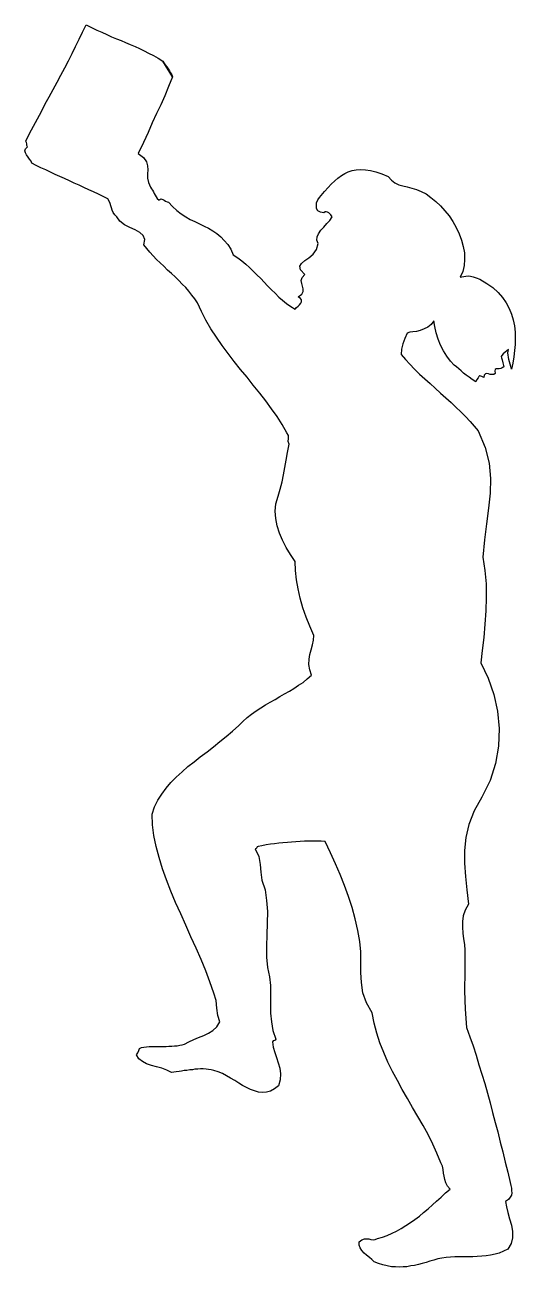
# Model space of a CAD drawing. Extents: x 145.12 to 145.88, y 49.65 to 51.57.
import ezdxf

# ---------------------------------------------------------------- set-up
doc = ezdxf.new("R2010")
doc.units = 0
doc.layers.get('0').update_dxf_attribs({"linetype": 'CONTINUOUS'})

msp = doc.modelspace()

# ---------------------------------------------------------------- linework, layer by layer
at = {"linetype": 'CONTINUOUS'}
msp.add_lwpolyline([(145.3357, 51.5165), (145.3373, 51.5139), (145.3392, 51.5108), (145.3415, 51.5077), (145.3438, 51.5047), (145.3457, 51.5016), (145.3476, 51.4985), (145.3495, 51.4954), (145.3507, 51.4924), (145.3445, 51.4774), (145.3384, 51.4629), (145.3323, 51.449), (145.3258, 51.4353), (145.3192, 51.4207), (145.3127, 51.4061), (145.3054, 51.3904), (145.2974, 51.3731), (145.3054, 51.367), (145.31, 51.3605), (145.312, 51.3543), (145.3123, 51.3482), (145.312, 51.3417), (145.312, 51.3352), (145.3131, 51.3283), (145.3166, 51.321), (145.3181, 51.3187), (145.3196, 51.3164), (145.3208, 51.3137), (145.3219, 51.3114), (145.3235, 51.3087), (145.325, 51.306), (145.3269, 51.3033), (145.3296, 51.3007), (145.3307, 51.3022), (145.3323, 51.3029), (145.3338, 51.3026), (145.3357, 51.3018), (145.3377, 51.3007), (145.3399, 51.2995), (145.3423, 51.2983), (145.3445, 51.298), (145.3507, 51.2911), (145.3572, 51.2849), (145.3641, 51.2796), (145.371, 51.2753), (145.3779, 51.2711), (145.3852, 51.2677), (145.3921, 51.2642), (145.3994, 51.2608), (145.4063, 51.2573), (145.4128, 51.2535), (145.4193, 51.2493), (145.4255, 51.2443), (145.4308, 51.2385), (145.4362, 51.2324), (145.4408, 51.2247), (145.4446, 51.2159), (145.4515, 51.2117), (145.458, 51.2067), (145.4642, 51.2017), (145.4699, 51.1963), (145.4757, 51.191), (145.4814, 51.1852), (145.4872, 51.1795), (145.4926, 51.1737), (145.4979, 51.168), (145.5037, 51.1618), (145.5094, 51.1565), (145.5152, 51.1507), (145.5209, 51.1457), (145.5271, 51.1408), (145.5336, 51.1361), (145.5405, 51.1319), (145.5424, 51.1342), (145.5451, 51.1365), (145.5474, 51.1388), (145.5493, 51.1411), (145.5504, 51.1434), (145.5504, 51.1461), (145.5489, 51.1484), (145.5451, 51.1511), (145.5508, 51.1553), (145.5531, 51.1591), (145.5531, 51.1634), (145.552, 51.1676), (145.5508, 51.1718), (145.5501, 51.1764), (145.5512, 51.181), (145.5554, 51.1856), (145.5489, 51.1929), (145.5478, 51.1983), (145.5504, 51.2029), (145.5554, 51.2071), (145.5619, 51.2117), (145.5685, 51.2174), (145.5738, 51.2243), (145.5761, 51.2339), (145.5742, 51.2389), (145.5746, 51.2439), (145.5769, 51.2489), (145.5804, 51.2543), (145.585, 51.2592), (145.5896, 51.2646), (145.5942, 51.2696), (145.598, 51.275), (145.5969, 51.2765), (145.5957, 51.278), (145.5942, 51.2799), (145.5926, 51.2811), (145.5907, 51.2822), (145.5888, 51.2826), (145.5869, 51.2826), (145.585, 51.2815), (145.5796, 51.2822), (145.5758, 51.2845), (145.5738, 51.288), (145.5735, 51.2922), (145.5738, 51.2968), (145.5758, 51.3014), (145.5781, 51.3053), (145.5808, 51.3083), (145.5861, 51.3144), (145.5915, 51.3206), (145.5965, 51.326), (145.6018, 51.3309), (145.6068, 51.3352), (145.6122, 51.339), (145.6176, 51.3424), (145.6229, 51.3451), (145.6291, 51.347), (145.6352, 51.3482), (145.6421, 51.3486), (145.6494, 51.3482), (145.6571, 51.3467), (145.6655, 51.3448), (145.6747, 51.3417), (145.6847, 51.3375), (145.6896, 51.3317), (145.695, 51.3279), (145.7011, 51.3248), (145.7073, 51.3233), (145.7142, 51.3214), (145.7211, 51.3198), (145.7284, 51.3175), (145.7357, 51.3144), (145.7433, 51.3106), (145.751, 51.3053), (145.7583, 51.2991), (145.7656, 51.2922), (145.7725, 51.2845), (145.779, 51.2765), (145.7848, 51.2677), (145.7901, 51.2585), (145.7947, 51.2485), (145.7982, 51.2389), (145.8009, 51.2289), (145.8028, 51.219), (145.8031, 51.209), (145.8024, 51.1994), (145.8001, 51.1902), (145.7963, 51.1814), (145.7989, 51.1818), (145.802, 51.1825), (145.8051, 51.1829), (145.8085, 51.1833), (145.8124, 51.1829), (145.8166, 51.1822), (145.8212, 51.1806), (145.8265, 51.1783), (145.8373, 51.1718), (145.8469, 51.1653), (145.8549, 51.1576), (145.8618, 51.1499), (145.8676, 51.1419), (145.8722, 51.1331), (145.8756, 51.1243), (145.8783, 51.1151), (145.8802, 51.1058), (145.8814, 51.0963), (145.8814, 51.0867), (145.8814, 51.0771), (145.8806, 51.0675), (145.8795, 51.0579), (145.8779, 51.0483), (145.876, 51.0388), (145.8745, 51.043), (145.8718, 51.0537), (145.8699, 51.0641), (145.871, 51.0694), (145.866, 51.0652), (145.8626, 51.0625), (145.8607, 51.0602), (145.8599, 51.0583), (145.8603, 51.0564), (145.8611, 51.0533), (145.8622, 51.0487), (145.8637, 51.0422), (145.8614, 51.0407), (145.8591, 51.0399), (145.8564, 51.0395), (145.8542, 51.0395), (145.8518, 51.0395), (145.8507, 51.0384), (145.8499, 51.0361), (145.8507, 51.0322), (145.8484, 51.0307), (145.8457, 51.0303), (145.8427, 51.0307), (145.84, 51.0315), (145.8373, 51.0318), (145.8354, 51.0315), (145.8334, 51.0295), (145.8327, 51.0257), (145.83, 51.0272), (145.8285, 51.028), (145.8269, 51.0284), (145.8262, 51.0284), (145.825, 51.0272), (145.8239, 51.0253), (145.8223, 51.0226), (145.8204, 51.0192), (145.815, 51.0226), (145.8101, 51.0261), (145.8055, 51.0295), (145.8016, 51.0326), (145.7978, 51.0361), (145.7943, 51.0391), (145.7905, 51.0422), (145.787, 51.0449), (145.7813, 51.051), (145.7755, 51.0587), (145.7706, 51.0671), (145.766, 51.0759), (145.7621, 51.0855), (145.7591, 51.0951), (145.7568, 51.1047), (145.7556, 51.1139), (145.7514, 51.1082), (145.746, 51.1039), (145.7403, 51.1012), (145.7345, 51.0989), (145.7284, 51.0974), (145.723, 51.0966), (145.718, 51.0959), (145.7142, 51.0947), (145.7104, 51.0863), (145.7073, 51.0779), (145.7054, 51.0698), (145.705, 51.0614), (145.7115, 51.0537), (145.7184, 51.0464), (145.7257, 51.0388), (145.7334, 51.0311), (145.7414, 51.0238), (145.7495, 51.0165), (145.7575, 51.0092), (145.7656, 51.0016), (145.774, 50.9943), (145.7821, 50.987), (145.7897, 50.9797), (145.7974, 50.9724), (145.8047, 50.9651), (145.8116, 50.9578), (145.8181, 50.9502), (145.8239, 50.9429), (145.835, 50.9172), (145.8411, 50.893), (145.8434, 50.8693), (145.8427, 50.8463), (145.8403, 50.8229), (145.8369, 50.7987), (145.8338, 50.7738), (145.8315, 50.7469), (145.8346, 50.7262), (145.8365, 50.7055), (145.8365, 50.6844), (145.8361, 50.6637), (145.8346, 50.643), (145.8327, 50.6223), (145.8304, 50.6024), (145.8281, 50.5832), (145.8396, 50.5594), (145.8484, 50.5341), (145.8542, 50.508), (145.8568, 50.4812), (145.8557, 50.454), (145.8511, 50.4271), (145.8427, 50.4007), (145.83, 50.375), (145.8177, 50.3535), (145.8097, 50.3324), (145.8051, 50.3121), (145.8028, 50.2922), (145.8031, 50.2722), (145.8043, 50.2515), (145.8066, 50.2308), (145.8089, 50.2089), (145.8039, 50.1997), (145.8009, 50.1909), (145.7997, 50.1817), (145.7997, 50.1729), (145.8005, 50.1637), (145.8016, 50.1549), (145.8028, 50.1461), (145.8035, 50.1376), (145.8035, 50.1043), (145.8031, 50.0743), (145.8039, 50.046), (145.8062, 50.0172), (145.8112, 50.003), (145.8162, 49.9888), (145.8208, 49.9743), (145.8254, 49.9597), (145.83, 49.9451), (145.8342, 49.9306), (145.8384, 49.9156), (145.8427, 49.9007), (145.8465, 49.8857), (145.8507, 49.8703), (145.8545, 49.8554), (145.8584, 49.8397), (145.8622, 49.8243), (145.866, 49.8086), (145.8699, 49.7929), (145.8737, 49.7768), (145.8745, 49.7722), (145.8756, 49.768), (145.876, 49.7641), (145.8764, 49.7607), (145.8756, 49.7572), (145.8737, 49.7542), (145.871, 49.7507), (145.8664, 49.7476), (145.868, 49.7392), (145.8703, 49.7304), (145.8729, 49.7208), (145.8756, 49.7108), (145.8772, 49.7009), (145.8772, 49.6913), (145.8752, 49.6821), (145.8699, 49.6733), (145.8634, 49.6702), (145.8568, 49.6675), (145.8503, 49.6656), (145.8434, 49.6644), (145.8365, 49.6633), (145.8296, 49.6625), (145.8227, 49.6621), (145.8158, 49.6617), (145.8089, 49.6617), (145.8016, 49.6617), (145.7947, 49.6617), (145.7878, 49.6614), (145.7813, 49.661), (145.7744, 49.6606), (145.7679, 49.6595), (145.7614, 49.6583), (145.7552, 49.6564), (145.7491, 49.6548), (145.7433, 49.6529), (145.7372, 49.6514), (145.7315, 49.6499), (145.7257, 49.6483), (145.7199, 49.6476), (145.7138, 49.6464), (145.7081, 49.646), (145.7019, 49.6456), (145.6958, 49.646), (145.6896, 49.6464), (145.6831, 49.6476), (145.6766, 49.6491), (145.6697, 49.6514), (145.6628, 49.6541), (145.6594, 49.6575), (145.6555, 49.6606), (145.6513, 49.6641), (145.6475, 49.6675), (145.644, 49.6713), (145.6413, 49.6756), (145.6398, 49.6798), (145.6398, 49.6848), (145.644, 49.6882), (145.6478, 49.6897), (145.6513, 49.6897), (145.6548, 49.6894), (145.6578, 49.6886), (145.6613, 49.6882), (145.6647, 49.6886), (145.6682, 49.6901), (145.6758, 49.6924), (145.6831, 49.6947), (145.6908, 49.6982), (145.6977, 49.7016), (145.705, 49.7055), (145.7119, 49.7101), (145.7192, 49.7147), (145.7261, 49.7197), (145.733, 49.725), (145.7395, 49.7304), (145.7464, 49.7361), (145.7533, 49.7423), (145.7598, 49.748), (145.7667, 49.7542), (145.7736, 49.7607), (145.7805, 49.7668), (145.7767, 49.7714), (145.774, 49.7764), (145.7725, 49.7814), (145.7713, 49.7868), (145.7706, 49.7917), (145.7698, 49.7971), (145.7686, 49.8021), (145.7663, 49.8075), (145.7602, 49.8224), (145.7537, 49.8366), (145.7464, 49.8512), (145.7387, 49.8654), (145.7307, 49.8792), (145.7226, 49.8934), (145.7146, 49.9072), (145.7065, 49.921), (145.6989, 49.9352), (145.6912, 49.9493), (145.6843, 49.9639), (145.6778, 49.9785), (145.672, 49.9934), (145.667, 50.0084), (145.6632, 50.0241), (145.6601, 50.0402), (145.6509, 50.0556), (145.6456, 50.0713), (145.6432, 50.087), (145.6425, 50.1027), (145.6425, 50.1185), (145.6421, 50.1349), (145.6409, 50.151), (145.6375, 50.1679), (145.6337, 50.1859), (145.6287, 50.2036), (145.6233, 50.2208), (145.6172, 50.2377), (145.6103, 50.2546), (145.603, 50.2715), (145.5953, 50.2883), (145.5873, 50.306), (145.5811, 50.3063), (145.5746, 50.3063), (145.5681, 50.3063), (145.5616, 50.3063), (145.5551, 50.3063), (145.5485, 50.306), (145.5416, 50.3056), (145.5351, 50.3052), (145.5286, 50.3044), (145.5217, 50.304), (145.5152, 50.3033), (145.5086, 50.3025), (145.5021, 50.3018), (145.4956, 50.3006), (145.4891, 50.2994), (145.483, 50.2983), (145.4818, 50.2975), (145.4811, 50.2964), (145.4799, 50.2952), (145.4788, 50.2945), (145.4841, 50.2826), (145.4864, 50.2703), (145.4876, 50.2584), (145.4891, 50.2461), (145.4941, 50.2312), (145.4964, 50.2147), (145.4976, 50.1974), (145.4972, 50.1794), (145.4968, 50.1614), (145.496, 50.1438), (145.4964, 50.1265), (145.4979, 50.1104), (145.5006, 50.0962), (145.5021, 50.0824), (145.5025, 50.0682), (145.5025, 50.054), (145.5025, 50.0399), (145.5037, 50.026), (145.506, 50.0126), (145.5106, 49.9992), (145.5094, 49.998), (145.5083, 49.9973), (145.5067, 49.9965), (145.5056, 49.9954), (145.5067, 49.9869), (145.509, 49.9789), (145.5117, 49.9708), (145.5144, 49.9628), (145.5167, 49.9543), (145.5179, 49.9455), (145.5175, 49.9363), (145.5148, 49.9267), (145.5086, 49.9221), (145.5025, 49.9187), (145.496, 49.9171), (145.4899, 49.9168), (145.4837, 49.9171), (145.4776, 49.919), (145.4715, 49.9214), (145.4653, 49.9244), (145.4592, 49.9275), (145.4531, 49.9313), (145.4469, 49.9352), (145.4404, 49.939), (145.4343, 49.9424), (145.4278, 49.9459), (145.4212, 49.9486), (145.4147, 49.9505), (145.4105, 49.9516), (145.4063, 49.9524), (145.4025, 49.9528), (145.3982, 49.9532), (145.394, 49.9532), (145.3898, 49.9528), (145.3852, 49.9528), (145.3814, 49.952), (145.3771, 49.9516), (145.3729, 49.9509), (145.3687, 49.9505), (145.3645, 49.9497), (145.3607, 49.949), (145.3564, 49.9486), (145.3526, 49.9482), (145.3488, 49.9478), (145.3419, 49.9513), (145.3338, 49.9543), (145.3258, 49.9566), (145.3181, 49.9586), (145.3104, 49.9612), (145.3039, 49.9647), (145.2985, 49.9689), (145.2947, 49.975), (145.2966, 49.9781), (145.2981, 49.9816), (145.2993, 49.9846), (145.3024, 49.9862), (145.3062, 49.9869), (145.3104, 49.9873), (145.3146, 49.9877), (145.3189, 49.9877), (145.3231, 49.9881), (145.3273, 49.9881), (145.3319, 49.9881), (145.3365, 49.9881), (145.3407, 49.9881), (145.3449, 49.9885), (145.3495, 49.9885), (145.3538, 49.9888), (145.3576, 49.9892), (145.3618, 49.99), (145.3656, 49.9904), (145.3691, 49.9915), (145.3756, 49.9954), (145.3833, 49.9988), (145.391, 50.0019), (145.399, 50.0049), (145.4063, 50.0084), (145.4132, 50.0126), (145.4193, 50.0184), (145.4239, 50.026), (145.4205, 50.036), (145.4193, 50.0475), (145.4182, 50.0594), (145.4147, 50.0709), (145.4086, 50.0882), (145.4021, 50.1054), (145.3948, 50.123), (145.3871, 50.1407), (145.3791, 50.1583), (145.371, 50.176), (145.3633, 50.1936), (145.3553, 50.2113), (145.348, 50.2289), (145.3411, 50.2465), (145.335, 50.2638), (145.3296, 50.281), (145.325, 50.2983), (145.3215, 50.3152), (145.3196, 50.332), (145.3189, 50.3485), (145.3227, 50.3596), (145.3277, 50.37), (145.3338, 50.3796), (145.3407, 50.3888), (145.348, 50.3976), (145.3564, 50.406), (145.3653, 50.4141), (145.3745, 50.4221), (145.384, 50.4298), (145.3936, 50.4375), (145.404, 50.4452), (145.414, 50.4528), (145.4239, 50.4609), (145.4339, 50.4689), (145.4435, 50.4774), (145.4531, 50.4862), (145.4596, 50.4923), (145.4661, 50.4981), (145.473, 50.5034), (145.4799, 50.5088), (145.4872, 50.5134), (145.4945, 50.518), (145.5018, 50.5222), (145.5094, 50.5265), (145.5167, 50.5307), (145.524, 50.5349), (145.5317, 50.5391), (145.5386, 50.5433), (145.5458, 50.5483), (145.5528, 50.5529), (145.5593, 50.5583), (145.5658, 50.564), (145.5631, 50.5725), (145.5619, 50.5805), (145.5623, 50.5886), (145.5635, 50.5962), (145.5654, 50.6035), (145.5673, 50.6112), (145.5689, 50.6181), (145.5696, 50.6254), (145.5631, 50.6399), (145.5574, 50.6541), (145.5524, 50.6687), (145.5482, 50.6833), (145.5451, 50.6978), (145.5424, 50.712), (145.5409, 50.7262), (145.5405, 50.7404), (145.5332, 50.7511), (145.5267, 50.7623), (145.5209, 50.7734), (145.5163, 50.7845), (145.5129, 50.7956), (145.5106, 50.8071), (145.5098, 50.8183), (145.5106, 50.8298), (145.5144, 50.8416), (145.5175, 50.8528), (145.5202, 50.8639), (145.5225, 50.875), (145.5244, 50.8861), (145.5267, 50.8976), (145.5286, 50.9095), (145.5313, 50.9222), (145.5297, 50.9264), (145.5301, 50.931), (145.5301, 50.9356), (145.5275, 50.9402), (145.5202, 50.9529), (145.5125, 50.9651), (145.5041, 50.9774), (145.4949, 50.9897), (145.4857, 51.0016), (145.4757, 51.0138), (145.4661, 51.0261), (145.4561, 51.0384), (145.4462, 51.0506), (145.4366, 51.0629), (145.4274, 51.0756), (145.4186, 51.0886), (145.4101, 51.1012), (145.4021, 51.1147), (145.3952, 51.1281), (145.389, 51.1419), (145.3852, 51.148), (145.3806, 51.1538), (145.376, 51.1595), (145.371, 51.1653), (145.3656, 51.1707), (145.3603, 51.1764), (145.3545, 51.1818), (145.3488, 51.1871), (145.343, 51.1925), (145.3373, 51.1983), (145.3315, 51.2036), (145.3258, 51.209), (145.3204, 51.2148), (145.3154, 51.2201), (145.3108, 51.2259), (145.3062, 51.2316), (145.3077, 51.2401), (145.3051, 51.2462), (145.2997, 51.2508), (145.2924, 51.255), (145.2844, 51.2585), (145.2763, 51.2627), (145.269, 51.2681), (145.264, 51.275), (145.261, 51.2784), (145.2587, 51.2819), (145.2571, 51.2853), (145.256, 51.2888), (145.2552, 51.2922), (145.254, 51.2957), (145.2525, 51.2995), (145.2502, 51.3029), (145.2429, 51.3064), (145.2357, 51.3102), (145.228, 51.3137), (145.2207, 51.3171), (145.213, 51.3206), (145.2057, 51.324), (145.1981, 51.3275), (145.1908, 51.3309), (145.1831, 51.3344), (145.1758, 51.3375), (145.1685, 51.3409), (145.1613, 51.3444), (145.154, 51.3478), (145.1467, 51.3513), (145.1394, 51.3547), (145.1325, 51.3582), (145.1313, 51.3612), (145.129, 51.3647), (145.1267, 51.3677), (145.1244, 51.3712), (145.1225, 51.3743), (145.1218, 51.3777), (145.1229, 51.3808), (145.126, 51.3839), (145.1248, 51.3858), (145.1248, 51.3881), (145.1244, 51.3904), (145.1233, 51.3923), (145.129, 51.4042), (145.1352, 51.4157), (145.1413, 51.4272), (145.1474, 51.4387), (145.1532, 51.4502), (145.1593, 51.4613), (145.1655, 51.4728), (145.1716, 51.484), (145.1774, 51.4951), (145.1835, 51.5062), (145.1892, 51.5173), (145.195, 51.5284), (145.2004, 51.5395), (145.2061, 51.5507), (145.2111, 51.5618), (145.2165, 51.5729), (145.2249, 51.5687), (145.233, 51.5649), (145.241, 51.5614), (145.2487, 51.558), (145.256, 51.5545), (145.2636, 51.5514), (145.2709, 51.5484), (145.2778, 51.5453), (145.2851, 51.5422), (145.2924, 51.5392), (145.2993, 51.5361), (145.3066, 51.5326), (145.3135, 51.5292), (145.3208, 51.5254), (145.3284, 51.5211), (145.3357, 51.5165), (145.3373, 51.5139), (145.3392, 51.5108), (145.3415, 51.5077), (145.3438, 51.5047), (145.3457, 51.5016), (145.3476, 51.4985), (145.3495, 51.4954), (145.3507, 51.4924), (145.3357, 51.5165)], dxfattribs=at)

doc.saveas('drawing.dxf')
